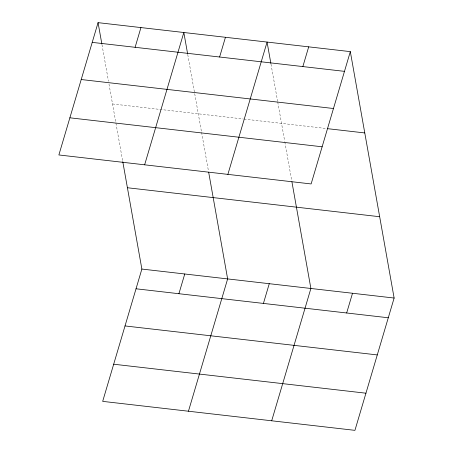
<?xml version="1.0" encoding="UTF-8"?>
<svg xmlns="http://www.w3.org/2000/svg" width="453" height="453" viewBox="0 0 453 453"><rect width="100%" height="100%" fill="white"/><g stroke="black" fill="none" stroke-linecap="round" stroke-linejoin="round"><path stroke-width="0.34" stroke-dasharray="2.27 1.7" d="M112.52 103.963L243.38 118.997M244.071 119.077L326.624 128.561M270.996 64.116L277.61 101.33M277.734 102.021L284.705 141.234M284.829 141.925L291.664 180.379M187.752 54.553L201.46 131.676M201.585 132.361L208.42 170.815M101.987 44.7L108.477 81.223M108.969 83.981L122.774 161.647"/><path stroke-width="0.68" d="M98.063 22.65L58.873 154.96L311.126 183.941L350.322 51.631L98.063 22.65L101.863 44.015M135.107 47.305L140.945 27.576M144.637 164.813L183.833 32.503L187.627 53.867M122.774 161.647L141.874 269.059L102.678 401.369L354.937 430.35L394.127 298.04L350.322 51.631M219.609 57.01L225.452 37.288M178.912 293.714L184.756 273.986M227.882 174.377L267.077 42.067L270.871 63.431M188.448 411.222L227.638 278.912L208.663 172.191M302.853 66.574L308.697 46.846M263.42 303.419L269.263 283.697M271.692 420.786L310.883 288.476L291.908 181.755M346.664 312.983L352.508 293.261M92.219 42.378L344.478 71.359M81.217 79.53L333.47 108.51M327.315 128.641L364.778 132.944M69.875 117.808L322.134 146.789M127.418 187.746L379.671 216.727M141.874 269.059L394.127 298.04M136.03 288.788L388.283 317.768M125.022 325.939L377.281 354.92M113.686 364.218L365.939 393.198"/></g></svg>
